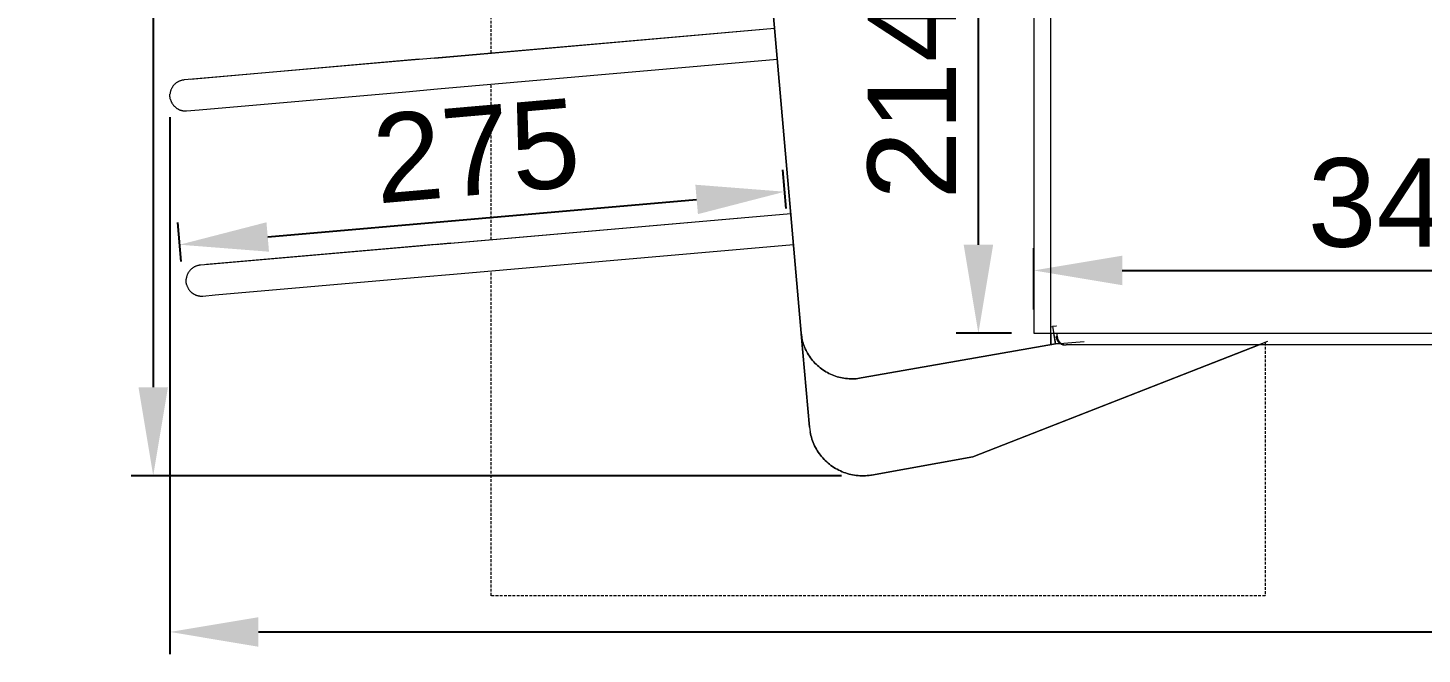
# Model space of a CAD drawing. Header units: millimetres. Extents: x -198 to 5031, y 124 to 3375.
# Drawn here: x -198 to 432, y 1257 to 1540 of the extents above; entities that cross this region are included whole.
import ezdxf

# ---------------------------------------------------------------- set-up
doc = ezdxf.new("R2010")
doc.units = ezdxf.units.MM
doc.linetypes.add('HIDDEN', pattern=[1.905, 1.27, -0.635])
for name, color, linetype, lineweight in [('ZANO_R', 7, 'Continuous', 0), ('ZANO_R_przerywana', 7, 'HIDDEN', 0), ('ZANO_W', 1, 'Continuous', 0)]:
    doc.layers.add(name, color=color, linetype=linetype, lineweight=lineweight)
doc.styles.add('Arial', font='arial.ttf')
doc.styles.get("Standard").update_dxf_attribs({"font": 'ARIALUNI.TTF'})
doc.dimstyles.new('pl i ang', dxfattribs={"dimtxt": 50, "dimasz": 50, "dimexe": 1.25, "dimexo": 0.625, "dimgap": 10, "dimtad": 1, "dimtoh": 1, "dimtxsty": 'Standard', "dimcen": 2.5, "dimclrd": 1, "dimclre": 1, "dimclrt": 1, "dimadec": 0, "dimazin": 0, "dimtfac": 1, "dimtmove": 0, "dimatfit": 3, "dimfxl": 1, "dimarcsym": 1})

# ---------------------------------------------------------------- blocks, each defined once
blk = doc.blocks.new('*D469')
at = {"layer": 'ZANO_W', "color": 1, "lineweight": -2}
for p, q in [((168.44, 2026.35), (-151.54, 2026.35)), ((-141.54, 1986.35), (-141.54, 1377.81)), ((169.69, 1337.81), (-151.54, 1337.81))]:
    blk.add_line(p, q, dxfattribs=at)
at = {"layer": 'ZANO_W', "color": 1}
for points in [[(-134.88, 1986.35), (-148.21, 1986.35), (-141.54, 2026.35)], [(-148.21, 1377.81), (-134.88, 1377.81), (-141.54, 1337.81)]]:
    blk.add_solid(points, dxfattribs=at)
at = {"layer": 'ZANO_W', "color": 1, "insert": (-171.96, 1682.08), "char_height": 40, "attachment_point": 5, "rotation": 90, "style": 'Arial'}
blk.add_mtext('689', dxfattribs=at)
blk = doc.blocks.new('*D476')
at = {"layer": 'ZANO_W', "color": 1, "lineweight": -2}
for p, q in [((-133.97, 1499.76), (-133.97, 1257.24)), ((3166.35, 1497.42), (3166.35, 1257.24)), ((-93.97, 1267.24), (3126.35, 1267.24))]:
    blk.add_line(p, q, dxfattribs=at)
at = {"layer": 'ZANO_W', "color": 1}
for points in [[(-93.97, 1273.91), (-93.97, 1260.57), (-133.97, 1267.24)], [(3126.35, 1260.57), (3126.35, 1273.91), (3166.35, 1267.24)]]:
    blk.add_solid(points, dxfattribs=at)
at = {"layer": 'ZANO_W', "color": 1, "insert": (1516.19, 1297.68), "char_height": 40, "attachment_point": 5, "style": 'Arial'}
blk.add_mtext('3300', dxfattribs=at)
blk = doc.blocks.new('*D477')
at = {"layer": 'ZANO_W', "color": 1, "lineweight": -2}
for p, q in [((144.72, 1458.51), (143.18, 1476.1)), ((-89.75, 1445.69), (104.21, 1462.65)), ((-128.93, 1434.56), (-130.47, 1452.16))]:
    blk.add_line(p, q, dxfattribs=at)
at = {"layer": 'ZANO_W', "color": 1}
for points in [[(104.79, 1456.01), (103.63, 1469.3), (144.05, 1466.14)], [(-90.33, 1452.33), (-89.17, 1439.04), (-129.6, 1442.2)]]:
    blk.add_solid(points, dxfattribs=at)
at = {"layer": 'ZANO_W', "color": 1, "insert": (4.58, 1484.48), "char_height": 40, "attachment_point": 5, "rotation": 5, "style": 'Arial'}
blk.add_mtext('275', dxfattribs=at)
blk = doc.blocks.new('*D478')
at = {"layer": 'ZANO_W', "color": 1, "lineweight": -2}
for p, q in [((246.65, 1616.16), (221.62, 1616.16)), ((231.62, 1442.16), (231.62, 1576.16)), ((246.65, 1402.16), (221.62, 1402.16))]:
    blk.add_line(p, q, dxfattribs=at)
at = {"layer": 'ZANO_W', "color": 1}
for points in [[(238.29, 1576.16), (224.96, 1576.16), (231.62, 1616.16)], [(224.96, 1442.16), (238.29, 1442.16), (231.62, 1402.16)]]:
    blk.add_solid(points, dxfattribs=at)
at = {"layer": 'ZANO_W', "color": 1, "insert": (201.54, 1509.16), "char_height": 40, "attachment_point": 5, "rotation": 90, "style": 'Arial'}
blk.add_mtext('214', dxfattribs=at)
blk = doc.blocks.new('*D479')
at = {"layer": 'ZANO_W', "color": 1, "lineweight": -2}
for p, q in [((256.65, 1412.91), (256.65, 1440.57)), ((597.68, 1422.06), (597.68, 1440.57)), ((296.65, 1430.57), (557.68, 1430.57))]:
    blk.add_line(p, q, dxfattribs=at)
at = {"layer": 'ZANO_W', "color": 1}
for points in [[(296.65, 1437.24), (296.65, 1423.91), (256.65, 1430.57)], [(557.68, 1423.91), (557.68, 1437.24), (597.68, 1430.57)]]:
    blk.add_solid(points, dxfattribs=at)
at = {"layer": 'ZANO_W', "color": 1, "insert": (427.16, 1461.01), "char_height": 40, "attachment_point": 5, "style": 'Arial'}
blk.add_mtext('341', dxfattribs=at)

msp = doc.modelspace()

# ---------------------------------------------------------------- linework, layer by layer
at = {"layer": 'ZANO_R'}
for p, q in [((127.2, 1679.99), (151.5, 1402.21)), ((151.5, 1402.21), (127.2, 1679.99)), ((151.5, 1402.21), (127.2, 1679.99)), ((264.37, 1397.16), (264.37, 1681.56)), ((264.37, 1397.16), (264.37, 1621.76)), ((256.65, 1616.16), (256.65, 1402.16)), ((-21.29, 1525.96), (139.44, 1540.02)), ((-14.23, 1526.52), (139.45, 1539.96)), ((-21.29, 1525.96), (-40.02, 1524.32)), ((-14.23, 1526.52), (-28.56, 1525.26)), ((-13.01, 1512.57), (140.67, 1526.01)), ((-40.02, 1524.32), (-124.71, 1516.87)), ((-28.56, 1525.26), (-121.99, 1517.1)), ((-133.01, 1513.19), (-133.13, 1512.98)), ((-132.89, 1513.39), (-133.01, 1513.19)), ((-132.75, 1513.59), (-132.89, 1513.39)), ((-132.61, 1513.79), (-132.75, 1513.59)), ((-132.47, 1513.98), (-132.61, 1513.79)), ((-132.32, 1514.17), (-132.47, 1513.98)), ((-132.16, 1514.35), (-132.32, 1514.17)), ((-132, 1514.52), (-132.16, 1514.35)), ((-131.83, 1514.69), (-132, 1514.52)), ((-131.65, 1514.85), (-131.83, 1514.69)), ((-131.47, 1515.01), (-131.65, 1514.85)), ((-131.28, 1515.16), (-131.47, 1515.01)), ((-131.09, 1515.3), (-131.28, 1515.16)), ((-130.9, 1515.44), (-131.09, 1515.3)), ((-130.7, 1515.57), (-130.9, 1515.44)), ((-130.49, 1515.7), (-130.7, 1515.57)), ((-130.28, 1515.81), (-130.49, 1515.7)), ((-130.07, 1515.92), (-130.28, 1515.81)), ((-129.85, 1516.03), (-130.07, 1515.92)), ((-129.63, 1516.12), (-129.85, 1516.03)), ((-129.41, 1516.21), (-129.63, 1516.12)), ((-129.18, 1516.29), (-129.41, 1516.21)), ((-128.95, 1516.36), (-129.18, 1516.29)), ((-128.72, 1516.42), (-128.95, 1516.36)), ((-128.49, 1516.48), (-128.72, 1516.42)), ((-128.25, 1516.53), (-128.49, 1516.48)), ((-128.02, 1516.57), (-128.25, 1516.53)), ((-127.78, 1516.6), (-128.02, 1516.57)), ((-127.54, 1516.62), (-127.78, 1516.6)), ((-121.99, 1517.1), (-127.54, 1516.62)), ((-133.97, 1510), (-133.95, 1510.24)), ((-133.97, 1509.76), (-133.97, 1510)), ((-133.97, 1509.52), (-133.97, 1509.76)), ((-133.96, 1509.28), (-133.97, 1509.52)), ((-133.95, 1509.03), (-133.96, 1509.28)), ((-133.92, 1510.48), (-133.95, 1510.24)), ((-133.92, 1508.79), (-133.95, 1509.03)), ((-133.89, 1510.72), (-133.92, 1510.48)), ((-133.89, 1508.55), (-133.92, 1508.79)), ((-133.85, 1510.96), (-133.89, 1510.72)), ((-133.85, 1508.31), (-133.89, 1508.55)), ((-133.8, 1511.19), (-133.85, 1510.96)), ((-133.8, 1508.08), (-133.85, 1508.31)), ((-133.74, 1511.42), (-133.8, 1511.19)), ((-133.74, 1507.84), (-133.8, 1508.08)), ((-133.68, 1511.65), (-133.74, 1511.42)), ((-133.74, 1507.84), (-133.68, 1507.63)), ((-133.61, 1511.88), (-133.68, 1511.65)), ((-133.68, 1507.63), (-133.61, 1507.42)), ((-133.53, 1512.11), (-133.61, 1511.88)), ((-133.61, 1507.42), (-133.54, 1507.21)), ((-133.54, 1507.21), (-133.45, 1507)), ((-133.44, 1512.33), (-133.53, 1512.11)), ((-133.45, 1507), (-133.37, 1506.79)), ((-133.34, 1512.55), (-133.44, 1512.33)), ((-133.24, 1512.77), (-133.34, 1512.55)), ((-133.13, 1512.98), (-133.24, 1512.77)), ((-120.77, 1503.16), (-27.34, 1511.32)), ((-27.34, 1511.32), (-13.01, 1512.57)), ((-133.37, 1506.79), (-133.27, 1506.59)), ((-133.27, 1506.59), (-133.17, 1506.39)), ((-133.17, 1506.39), (-133.06, 1506.19)), ((-133.06, 1506.19), (-132.95, 1506)), ((-132.95, 1506), (-132.83, 1505.81)), ((-132.83, 1505.81), (-132.7, 1505.62)), ((-132.7, 1505.62), (-132.57, 1505.44)), ((-132.57, 1505.44), (-132.43, 1505.26)), ((-132.43, 1505.26), (-132.29, 1505.09)), ((-132.29, 1505.09), (-132.14, 1504.92)), ((-132.14, 1504.92), (-131.99, 1504.76)), ((-131.99, 1504.76), (-131.82, 1504.6)), ((-131.82, 1504.6), (-131.65, 1504.43)), ((-131.65, 1504.43), (-131.51, 1504.31)), ((-131.51, 1504.31), (-131.37, 1504.2)), ((-131.37, 1504.2), (-131.23, 1504.09)), ((-131.23, 1504.09), (-131.09, 1503.98)), ((-131.09, 1503.98), (-130.94, 1503.88)), ((-130.94, 1503.88), (-130.79, 1503.77)), ((-130.79, 1503.77), (-130.64, 1503.68)), ((-130.64, 1503.68), (-130.48, 1503.59)), ((-130.48, 1503.59), (-130.3, 1503.48)), ((-130.3, 1503.48), (-130.11, 1503.39)), ((-130.11, 1503.39), (-129.93, 1503.3)), ((-129.93, 1503.3), (-129.73, 1503.21)), ((-129.73, 1503.21), (-129.54, 1503.13)), ((-129.54, 1503.13), (-129.35, 1503.06)), ((-129.35, 1503.06), (-129.15, 1502.99)), ((-129.15, 1502.99), (-128.95, 1502.93)), ((-128.95, 1502.93), (-128.74, 1502.87)), ((-128.74, 1502.87), (-128.54, 1502.82)), ((-128.54, 1502.82), (-128.33, 1502.78)), ((-128.33, 1502.78), (-128.13, 1502.74)), ((-128.13, 1502.74), (-127.92, 1502.71)), ((-127.92, 1502.71), (-127.71, 1502.68)), ((-127.71, 1502.68), (-127.5, 1502.66)), ((-127.5, 1502.66), (-127.29, 1502.65)), ((-127.29, 1502.65), (-127.08, 1502.64)), ((-127.08, 1502.64), (-126.87, 1502.64)), ((-126.87, 1502.64), (-126.66, 1502.65)), ((-126.66, 1502.65), (-126.46, 1502.66)), ((-126.46, 1502.66), (-120.77, 1503.16)), ((-13.97, 1442.27), (146.77, 1456.34)), ((-6.91, 1442.84), (146.77, 1456.28)), ((-32.7, 1440.63), (-117.39, 1433.19)), ((-21.24, 1441.58), (-114.67, 1433.42)), ((-13.97, 1442.27), (-32.7, 1440.63)), ((-6.91, 1442.84), (-21.24, 1441.58)), ((-5.69, 1428.89), (147.99, 1442.33)), ((-124.15, 1431.33), (-124.33, 1431.17)), ((-123.96, 1431.48), (-124.15, 1431.33)), ((-123.77, 1431.62), (-123.96, 1431.48)), ((-123.57, 1431.76), (-123.77, 1431.62)), ((-123.37, 1431.89), (-123.57, 1431.76)), ((-123.17, 1432.02), (-123.37, 1431.89)), ((-122.96, 1432.13), (-123.17, 1432.02)), ((-122.75, 1432.24), (-122.96, 1432.13)), ((-122.53, 1432.34), (-122.75, 1432.24)), ((-122.31, 1432.44), (-122.53, 1432.34)), ((-122.09, 1432.53), (-122.31, 1432.44)), ((-121.86, 1432.61), (-122.09, 1432.53)), ((-121.63, 1432.68), (-121.86, 1432.61)), ((-121.4, 1432.74), (-121.63, 1432.68)), ((-121.17, 1432.8), (-121.4, 1432.74)), ((-120.93, 1432.85), (-121.17, 1432.8)), ((-120.7, 1432.89), (-120.93, 1432.85)), ((-120.46, 1432.92), (-120.7, 1432.89)), ((-120.22, 1432.94), (-120.46, 1432.92)), ((-114.67, 1433.42), (-120.22, 1432.94)), ((-126.65, 1426.08), (-126.64, 1426.32)), ((-126.65, 1425.84), (-126.65, 1426.08)), ((-126.64, 1425.59), (-126.65, 1425.84)), ((-126.64, 1426.32), (-126.63, 1426.56)), ((-126.63, 1425.35), (-126.64, 1425.59)), ((-126.6, 1426.8), (-126.63, 1426.56)), ((-126.6, 1425.11), (-126.63, 1425.35)), ((-126.57, 1427.04), (-126.6, 1426.8)), ((-126.57, 1424.87), (-126.6, 1425.11)), ((-126.53, 1427.28), (-126.57, 1427.04)), ((-126.48, 1427.51), (-126.53, 1427.28)), ((-126.42, 1427.74), (-126.48, 1427.51)), ((-126.36, 1427.97), (-126.42, 1427.74)), ((-126.29, 1428.2), (-126.36, 1427.97)), ((-126.2, 1428.43), (-126.29, 1428.2)), ((-126.12, 1428.65), (-126.2, 1428.43)), ((-126.02, 1428.87), (-126.12, 1428.65)), ((-125.92, 1429.09), (-126.02, 1428.87)), ((-125.81, 1429.3), (-125.92, 1429.09)), ((-125.69, 1429.51), (-125.81, 1429.3)), ((-125.56, 1429.71), (-125.69, 1429.51)), ((-125.43, 1429.91), (-125.56, 1429.71)), ((-125.29, 1430.11), (-125.43, 1429.91)), ((-125.15, 1430.3), (-125.29, 1430.11)), ((-125, 1430.48), (-125.15, 1430.3)), ((-124.84, 1430.66), (-125, 1430.48)), ((-124.68, 1430.84), (-124.84, 1430.66)), ((-124.51, 1431.01), (-124.68, 1430.84)), ((-124.33, 1431.17), (-124.51, 1431.01)), ((-113.45, 1419.48), (-20.02, 1427.64)), ((-20.02, 1427.64), (-5.69, 1428.89)), ((-126.53, 1424.63), (-126.57, 1424.87)), ((-126.48, 1424.4), (-126.53, 1424.63)), ((-126.42, 1424.16), (-126.48, 1424.4)), ((-126.42, 1424.16), (-126.36, 1423.95)), ((-126.36, 1423.95), (-126.29, 1423.74)), ((-126.29, 1423.74), (-126.21, 1423.52)), ((-126.21, 1423.52), (-126.13, 1423.32)), ((-126.13, 1423.32), (-126.05, 1423.11)), ((-126.05, 1423.11), (-125.95, 1422.91)), ((-125.95, 1422.91), (-125.85, 1422.71)), ((-125.85, 1422.71), (-125.74, 1422.51)), ((-125.74, 1422.51), (-125.63, 1422.32)), ((-125.63, 1422.32), (-125.51, 1422.13)), ((-125.51, 1422.13), (-125.38, 1421.94)), ((-125.38, 1421.94), (-125.25, 1421.76)), ((-125.25, 1421.76), (-125.11, 1421.58)), ((-125.11, 1421.58), (-124.97, 1421.41)), ((-124.97, 1421.41), (-124.82, 1421.24)), ((-124.82, 1421.24), (-124.67, 1421.08)), ((-124.67, 1421.08), (-124.5, 1420.91)), ((-124.5, 1420.91), (-124.33, 1420.75)), ((-124.33, 1420.75), (-124.19, 1420.63)), ((-124.19, 1420.63), (-124.05, 1420.52)), ((-124.05, 1420.52), (-123.91, 1420.41)), ((-123.91, 1420.41), (-123.77, 1420.3)), ((-123.77, 1420.3), (-123.62, 1420.19)), ((-123.62, 1420.19), (-123.47, 1420.09)), ((-123.47, 1420.09), (-123.32, 1420)), ((-123.32, 1420), (-123.16, 1419.91)), ((-123.16, 1419.91), (-122.98, 1419.8)), ((-122.98, 1419.8), (-122.79, 1419.71)), ((-122.79, 1419.71), (-122.6, 1419.62)), ((-122.6, 1419.62), (-122.41, 1419.53)), ((-122.41, 1419.53), (-122.22, 1419.45)), ((-122.22, 1419.45), (-122.02, 1419.38)), ((-122.02, 1419.38), (-121.83, 1419.31)), ((-121.83, 1419.31), (-121.63, 1419.25)), ((-121.63, 1419.25), (-121.42, 1419.19)), ((-121.42, 1419.19), (-121.22, 1419.14)), ((-121.22, 1419.14), (-121.01, 1419.1)), ((-121.01, 1419.1), (-120.8, 1419.06)), ((-120.8, 1419.06), (-120.6, 1419.03)), ((-120.6, 1419.03), (-120.39, 1419)), ((-120.39, 1419), (-120.18, 1418.98)), ((-120.18, 1418.98), (-119.96, 1418.97)), ((-119.96, 1418.97), (-119.76, 1418.96)), ((-119.76, 1418.96), (-119.55, 1418.96)), ((-119.55, 1418.96), (-119.34, 1418.97)), ((-119.34, 1418.97), (-119.14, 1418.98)), ((-119.14, 1418.98), (-113.45, 1419.48)), ((151.5, 1402.21), (151.52, 1402.05)), ((151.6, 1401.33), (151.52, 1402.05)), ((151.52, 1402.05), (151.55, 1401.82)), ((151.52, 1402.05), (151.6, 1401.33)), ((151.52, 1402.05), (151.6, 1401.33)), ((151.53, 1401.91), (155.21, 1359.77)), ((155.21, 1359.77), (151.53, 1401.91)), ((155.21, 1359.77), (151.53, 1401.91)), ((151.55, 1401.82), (151.58, 1401.6)), ((151.58, 1401.6), (151.62, 1401.37)), ((151.7, 1400.61), (151.6, 1401.33)), ((151.6, 1401.33), (151.7, 1400.61)), ((151.6, 1401.33), (151.7, 1400.61)), ((151.62, 1401.37), (151.67, 1401.15)), ((151.67, 1401.15), (151.73, 1400.92)), ((151.83, 1399.9), (151.7, 1400.61)), ((151.7, 1400.61), (151.83, 1399.9)), ((151.7, 1400.61), (151.83, 1399.9)), ((151.98, 1399.19), (151.83, 1399.9)), ((151.83, 1399.9), (151.98, 1399.19)), ((151.83, 1399.9), (151.98, 1399.19)), ((256.65, 1402.16), (272.65, 1402.16)), ((264.37, 1405.15), (265.15, 1405.29)), ((264.37, 1405.15), (265.15, 1405.29)), ((264.37, 1402.16), (264.37, 1397.16)), ((266.93, 1405.42), (265.15, 1405.29)), ((266.8, 1405.41), (265.15, 1405.29)), ((265.15, 1405.29), (266.54, 1397.45)), ((265.15, 1405.29), (266.54, 1397.45)), ((266.54, 1397.45), (265.71, 1402.16)), ((266.8, 1400.91), (266.8, 1400.77)), ((266.8, 1400.77), (266.81, 1400.64)), ((266.81, 1400.64), (266.82, 1400.5)), ((266.82, 1400.5), (266.83, 1400.37)), ((266.83, 1400.37), (266.85, 1400.23)), ((266.85, 1400.23), (266.88, 1400.1)), ((266.88, 1400.1), (266.91, 1399.96)), ((266.91, 1399.96), (266.94, 1399.83)), ((266.94, 1399.83), (266.98, 1399.7)), ((266.98, 1399.7), (267.03, 1399.57)), ((267.26, 1400.91), (267.26, 1402.16)), ((267.26, 1400.91), (267.26, 1400.77)), ((267.26, 1400.77), (267.27, 1400.64)), ((267.27, 1400.64), (267.28, 1400.5)), ((267.28, 1400.5), (267.3, 1400.37)), ((267.3, 1400.37), (267.32, 1400.23)), ((267.32, 1400.23), (267.34, 1400.1)), ((267.34, 1400.1), (267.37, 1399.96)), ((267.37, 1399.96), (267.41, 1399.83)), ((267.41, 1399.83), (267.45, 1399.7)), ((267.45, 1399.7), (267.49, 1399.57)), ((272.65, 1402.16), (592.68, 1402.16)), ((152.15, 1398.49), (151.98, 1399.19)), ((151.98, 1399.19), (152.15, 1398.49)), ((151.98, 1399.19), (152.15, 1398.49)), ((152.35, 1397.79), (152.15, 1398.49)), ((152.15, 1398.49), (152.35, 1397.79)), ((152.15, 1398.49), (152.35, 1397.79)), ((152.57, 1397.1), (152.35, 1397.79)), ((152.35, 1397.79), (152.57, 1397.1)), ((152.35, 1397.79), (152.57, 1397.1)), ((152.81, 1396.42), (152.57, 1397.1)), ((152.57, 1397.1), (152.81, 1396.42)), ((152.57, 1397.1), (152.81, 1396.42)), ((153.07, 1395.75), (152.81, 1396.42)), ((152.81, 1396.42), (153.07, 1395.75)), ((152.81, 1396.42), (153.07, 1395.75)), ((153.35, 1395.08), (153.07, 1395.75)), ((153.07, 1395.75), (153.35, 1395.08)), ((153.07, 1395.75), (153.35, 1395.08)), ((153.66, 1394.43), (153.35, 1395.08)), ((153.35, 1395.08), (153.66, 1394.43)), ((153.35, 1395.08), (153.66, 1394.43)), ((153.99, 1393.78), (153.66, 1394.43)), ((153.66, 1394.43), (153.99, 1393.78)), ((153.66, 1394.43), (153.99, 1393.78)), ((154.34, 1393.14), (153.99, 1393.78)), ((153.99, 1393.78), (154.34, 1393.14)), ((153.99, 1393.78), (154.34, 1393.14)), ((179.45, 1382.13), (266.54, 1397.45)), ((266.54, 1397.45), (179.45, 1382.13)), ((266.54, 1397.45), (179.45, 1382.13)), ((179.45, 1382.14), (264.37, 1397.16)), ((179.45, 1382.14), (264.37, 1397.16)), ((179.45, 1382.14), (264.37, 1397.16)), ((362.36, 1398.41), (229.15, 1346.38)), ((229.15, 1346.38), (358.52, 1396.91)), ((358.52, 1396.91), (229.15, 1346.38)), ((266.54, 1397.45), (279.41, 1398.41)), ((268.97, 1397.63), (266.54, 1397.45)), ((266.54, 1397.45), (268.55, 1397.6)), ((267.03, 1399.57), (267.07, 1399.44)), ((267.07, 1399.44), (267.13, 1399.32)), ((267.13, 1399.32), (267.18, 1399.19)), ((267.18, 1399.19), (267.24, 1399.07)), ((267.24, 1399.07), (267.31, 1398.95)), ((267.31, 1398.95), (267.38, 1398.83)), ((267.38, 1398.83), (267.45, 1398.72)), ((267.45, 1398.72), (267.53, 1398.6)), ((267.49, 1399.57), (267.54, 1399.44)), ((267.53, 1398.6), (267.61, 1398.49)), ((267.54, 1399.44), (267.59, 1399.32)), ((267.59, 1399.32), (267.65, 1399.19)), ((267.61, 1398.49), (267.69, 1398.39)), ((267.65, 1399.19), (267.71, 1399.07)), ((267.69, 1398.39), (267.78, 1398.28)), ((267.71, 1399.07), (267.77, 1398.95)), ((267.77, 1398.95), (267.84, 1398.83)), ((267.78, 1398.28), (267.87, 1398.18)), ((267.84, 1398.83), (267.92, 1398.72)), ((267.87, 1398.18), (267.97, 1398.08)), ((267.92, 1398.72), (267.99, 1398.6)), ((267.97, 1398.08), (268.07, 1397.99)), ((267.99, 1398.6), (268.07, 1398.49)), ((268.07, 1398.49), (268.16, 1398.39)), ((268.07, 1397.99), (268.17, 1397.9)), ((268.16, 1398.39), (268.25, 1398.28)), ((268.17, 1397.9), (268.27, 1397.81)), ((268.25, 1398.28), (268.34, 1398.18)), ((268.27, 1397.81), (268.38, 1397.72)), ((268.34, 1398.18), (268.43, 1398.08)), ((268.38, 1397.72), (268.49, 1397.64)), ((268.43, 1398.08), (268.53, 1397.99)), ((268.49, 1397.64), (268.6, 1397.57)), ((268.53, 1397.99), (268.63, 1397.9)), ((268.6, 1397.57), (268.72, 1397.49)), ((268.63, 1397.9), (268.74, 1397.81)), ((268.72, 1397.49), (268.84, 1397.42)), ((268.74, 1397.81), (268.84, 1397.72)), ((268.84, 1397.72), (268.95, 1397.64)), ((268.84, 1397.42), (268.96, 1397.36)), ((268.95, 1397.64), (269.07, 1397.57)), ((268.96, 1397.36), (269.08, 1397.3)), ((269.07, 1397.57), (269.18, 1397.49)), ((269.08, 1397.3), (269.2, 1397.24)), ((269.18, 1397.49), (269.3, 1397.42)), ((269.2, 1397.24), (269.33, 1397.19)), ((269.3, 1397.42), (269.42, 1397.36)), ((269.33, 1397.19), (269.46, 1397.14)), ((269.42, 1397.36), (269.54, 1397.3)), ((269.46, 1397.14), (269.59, 1397.1)), ((269.54, 1397.3), (269.67, 1397.24)), ((269.59, 1397.1), (269.72, 1397.06)), ((269.67, 1397.24), (269.79, 1397.19)), ((269.72, 1397.06), (269.85, 1397.03)), ((269.79, 1397.19), (269.92, 1397.14)), ((269.85, 1397.03), (269.98, 1396.99)), ((269.92, 1397.14), (270.05, 1397.1)), ((269.98, 1396.99), (270.12, 1396.97)), ((270.05, 1397.1), (270.18, 1397.06)), ((270.12, 1396.97), (270.25, 1396.95)), ((270.18, 1397.06), (270.31, 1397.03)), ((270.25, 1396.95), (270.39, 1396.93)), ((270.31, 1397.03), (270.45, 1396.99)), ((270.39, 1396.93), (270.52, 1396.92)), ((270.45, 1396.99), (270.58, 1396.97)), ((270.52, 1396.92), (270.66, 1396.91)), ((270.58, 1396.97), (270.72, 1396.95)), ((270.66, 1396.91), (270.8, 1396.91)), ((270.72, 1396.95), (270.85, 1396.93)), ((270.85, 1396.93), (270.99, 1396.92)), ((270.99, 1396.92), (271.12, 1396.91)), ((271.12, 1396.91), (271.26, 1396.91)), ((2761.95, 1396.91), (271.26, 1396.91)), ((154.75, 1392.47), (154.34, 1393.14)), ((154.34, 1393.14), (154.75, 1392.47)), ((154.34, 1393.14), (154.75, 1392.47)), ((155.18, 1391.8), (154.75, 1392.47)), ((154.75, 1392.47), (155.18, 1391.8)), ((154.75, 1392.47), (155.18, 1391.8)), ((155.63, 1391.15), (155.18, 1391.8)), ((155.18, 1391.8), (155.63, 1391.15)), ((155.18, 1391.8), (155.63, 1391.15)), ((156.11, 1390.52), (155.63, 1391.15)), ((155.63, 1391.15), (156.11, 1390.52)), ((155.63, 1391.15), (156.11, 1390.52)), ((156.61, 1389.91), (156.11, 1390.52)), ((156.11, 1390.52), (156.61, 1389.91)), ((156.11, 1390.52), (156.61, 1389.91)), ((157.13, 1389.31), (156.61, 1389.91)), ((156.61, 1389.91), (157.13, 1389.31)), ((156.61, 1389.91), (157.13, 1389.31)), ((157.67, 1388.73), (157.13, 1389.31)), ((157.13, 1389.31), (157.67, 1388.73)), ((157.13, 1389.31), (157.67, 1388.73)), ((158.23, 1388.16), (157.67, 1388.73)), ((157.67, 1388.73), (158.23, 1388.16)), ((157.67, 1388.73), (158.23, 1388.16)), ((158.81, 1387.62), (158.23, 1388.16)), ((158.23, 1388.16), (158.81, 1387.62)), ((158.23, 1388.16), (158.81, 1387.62)), ((159.4, 1387.1), (158.81, 1387.62)), ((158.81, 1387.62), (159.4, 1387.1)), ((158.81, 1387.62), (159.4, 1387.1)), ((160.01, 1386.6), (159.4, 1387.1)), ((159.4, 1387.1), (160.01, 1386.6)), ((159.4, 1387.1), (160.01, 1386.6)), ((160.64, 1386.12), (160.01, 1386.6)), ((160.01, 1386.6), (160.64, 1386.12)), ((160.01, 1386.6), (160.64, 1386.12)), ((161.29, 1385.66), (160.64, 1386.12)), ((160.64, 1386.12), (161.29, 1385.66)), ((160.64, 1386.12), (161.29, 1385.66)), ((161.95, 1385.22), (161.29, 1385.66)), ((161.29, 1385.66), (161.95, 1385.22)), ((161.29, 1385.66), (161.95, 1385.22)), ((162.63, 1384.81), (161.95, 1385.22)), ((161.95, 1385.22), (162.63, 1384.81)), ((161.95, 1385.22), (162.63, 1384.81)), ((163.32, 1384.42), (162.63, 1384.81)), ((162.63, 1384.81), (163.32, 1384.42)), ((162.63, 1384.81), (163.32, 1384.42)), ((164.02, 1384.05), (163.32, 1384.42)), ((163.32, 1384.42), (164.02, 1384.05)), ((163.32, 1384.42), (164.02, 1384.05)), ((164.73, 1383.71), (164.02, 1384.05)), ((164.02, 1384.05), (164.73, 1383.71)), ((164.02, 1384.05), (164.73, 1383.71)), ((165.46, 1383.39), (164.73, 1383.71)), ((164.73, 1383.71), (165.46, 1383.39)), ((164.73, 1383.71), (165.46, 1383.39)), ((166.2, 1383.09), (165.46, 1383.39)), ((165.46, 1383.39), (166.2, 1383.09)), ((165.46, 1383.39), (166.2, 1383.09)), ((166.94, 1382.83), (166.2, 1383.09)), ((166.2, 1383.09), (166.94, 1382.83)), ((166.2, 1383.09), (166.94, 1382.83)), ((167.7, 1382.58), (166.94, 1382.83)), ((166.94, 1382.83), (167.7, 1382.58)), ((166.94, 1382.83), (167.7, 1382.58)), ((168.46, 1382.37), (167.7, 1382.58)), ((167.7, 1382.58), (168.46, 1382.37)), ((167.7, 1382.58), (168.46, 1382.37)), ((169.23, 1382.18), (168.46, 1382.37)), ((168.46, 1382.37), (169.23, 1382.18)), ((168.46, 1382.37), (169.23, 1382.18)), ((170, 1382.01), (169.23, 1382.18)), ((169.23, 1382.18), (170, 1382.01)), ((169.23, 1382.18), (170, 1382.01)), ((170.79, 1381.87), (170, 1382.01)), ((170, 1382.01), (170.79, 1381.87)), ((170, 1382.01), (170.79, 1381.87)), ((171.57, 1381.76), (170.79, 1381.87)), ((170.79, 1381.87), (171.57, 1381.76)), ((170.79, 1381.87), (171.57, 1381.76)), ((172.36, 1381.68), (171.57, 1381.76)), ((171.57, 1381.76), (172.36, 1381.68)), ((171.57, 1381.76), (172.36, 1381.68)), ((173.15, 1381.62), (172.36, 1381.68)), ((172.36, 1381.68), (173.15, 1381.62)), ((172.36, 1381.68), (173.15, 1381.62)), ((173.94, 1381.59), (173.15, 1381.62)), ((173.15, 1381.62), (173.94, 1381.59)), ((173.15, 1381.62), (173.94, 1381.59)), ((174.73, 1381.59), (173.94, 1381.59)), ((173.94, 1381.59), (174.73, 1381.59)), ((173.94, 1381.59), (174.73, 1381.59)), ((175.53, 1381.61), (174.73, 1381.59)), ((174.73, 1381.59), (175.53, 1381.61)), ((174.73, 1381.59), (175.53, 1381.61)), ((176.32, 1381.66), (175.53, 1381.61)), ((175.53, 1381.61), (176.32, 1381.66)), ((175.53, 1381.61), (176.32, 1381.66)), ((177.11, 1381.74), (176.32, 1381.66)), ((176.32, 1381.66), (177.11, 1381.74)), ((176.32, 1381.66), (177.11, 1381.74)), ((177.89, 1381.85), (177.11, 1381.74)), ((177.11, 1381.74), (177.89, 1381.85)), ((177.11, 1381.74), (177.89, 1381.85)), ((178.67, 1381.98), (177.89, 1381.85)), ((177.89, 1381.85), (178.67, 1381.98)), ((177.89, 1381.85), (178.67, 1381.98)), ((179.45, 1382.13), (178.67, 1381.98)), ((178.67, 1381.98), (179.45, 1382.13)), ((178.67, 1381.98), (179.45, 1382.13)), ((155.21, 1359.77), (155.5, 1357.61)), ((155.21, 1359.77), (155.5, 1357.61)), ((155.21, 1359.77), (155.5, 1357.61)), ((155.5, 1357.61), (155.66, 1356.8)), ((155.66, 1356.8), (155.5, 1357.61)), ((155.66, 1356.8), (155.5, 1357.61)), ((155.66, 1356.8), (155.85, 1355.99)), ((155.85, 1355.99), (155.66, 1356.8)), ((155.85, 1355.99), (155.66, 1356.8)), ((155.85, 1355.99), (156.07, 1355.19)), ((156.07, 1355.19), (155.85, 1355.99)), ((156.07, 1355.19), (155.85, 1355.99)), ((156.07, 1355.19), (156.32, 1354.4)), ((156.32, 1354.4), (156.07, 1355.19)), ((156.32, 1354.4), (156.07, 1355.19)), ((156.32, 1354.4), (156.59, 1353.61)), ((156.59, 1353.61), (156.32, 1354.4)), ((156.59, 1353.61), (156.32, 1354.4)), ((156.59, 1353.61), (156.89, 1352.84)), ((156.89, 1352.84), (156.59, 1353.61)), ((156.89, 1352.84), (156.59, 1353.61)), ((156.89, 1352.84), (157.21, 1352.08)), ((157.21, 1352.08), (156.89, 1352.84)), ((157.21, 1352.08), (156.89, 1352.84)), ((157.21, 1352.08), (157.56, 1351.32)), ((157.56, 1351.32), (157.21, 1352.08)), ((157.56, 1351.32), (157.21, 1352.08)), ((157.56, 1351.32), (157.94, 1350.59)), ((157.94, 1350.59), (157.56, 1351.32)), ((157.94, 1350.59), (157.56, 1351.32)), ((157.94, 1350.59), (158.34, 1349.86)), ((158.34, 1349.86), (157.94, 1350.59)), ((158.34, 1349.86), (157.94, 1350.59)), ((158.34, 1349.86), (158.77, 1349.15)), ((158.77, 1349.15), (158.34, 1349.86)), ((158.77, 1349.15), (158.34, 1349.86)), ((158.77, 1349.15), (159.22, 1348.45)), ((159.22, 1348.45), (158.77, 1349.15)), ((159.22, 1348.45), (158.77, 1349.15)), ((159.22, 1348.45), (159.7, 1347.77)), ((159.7, 1347.77), (159.22, 1348.45)), ((159.7, 1347.77), (159.22, 1348.45)), ((159.7, 1347.77), (160.19, 1347.11)), ((160.19, 1347.11), (159.7, 1347.77)), ((160.19, 1347.11), (159.7, 1347.77)), ((160.19, 1347.11), (160.71, 1346.46)), ((160.71, 1346.46), (160.19, 1347.11)), ((160.71, 1346.46), (160.19, 1347.11)), ((160.71, 1346.46), (161.26, 1345.84)), ((161.26, 1345.84), (160.71, 1346.46)), ((161.26, 1345.84), (160.71, 1346.46)), ((161.26, 1345.84), (161.82, 1345.23)), ((161.82, 1345.23), (161.26, 1345.84)), ((161.82, 1345.23), (161.26, 1345.84)), ((161.82, 1345.23), (162.4, 1344.64)), ((162.4, 1344.64), (161.82, 1345.23)), ((162.4, 1344.64), (161.82, 1345.23)), ((162.4, 1344.64), (163.01, 1344.07)), ((163.01, 1344.07), (162.4, 1344.64)), ((163.01, 1344.07), (162.4, 1344.64)), ((163.01, 1344.07), (163.63, 1343.52)), ((163.63, 1343.52), (163.01, 1344.07)), ((163.63, 1343.52), (163.01, 1344.07)), ((163.63, 1343.52), (164.27, 1343)), ((164.27, 1343), (163.63, 1343.52)), ((164.27, 1343), (163.63, 1343.52)), ((164.27, 1343), (164.93, 1342.49)), ((164.93, 1342.49), (164.27, 1343)), ((164.93, 1342.49), (164.27, 1343)), ((183.3, 1338.15), (229.15, 1346.38)), ((229.15, 1346.38), (183.3, 1338.15)), ((229.15, 1346.38), (183.3, 1338.15)), ((164.93, 1342.49), (165.61, 1342.01)), ((165.61, 1342.01), (164.93, 1342.49)), ((165.61, 1342.01), (164.93, 1342.49)), ((165.61, 1342.01), (166.3, 1341.56)), ((166.3, 1341.56), (165.61, 1342.01)), ((166.3, 1341.56), (165.61, 1342.01)), ((166.3, 1341.56), (167.01, 1341.12)), ((167.01, 1341.12), (166.3, 1341.56)), ((167.01, 1341.12), (166.3, 1341.56)), ((167.01, 1341.12), (167.73, 1340.72)), ((167.73, 1340.72), (167.01, 1341.12)), ((167.73, 1340.72), (167.01, 1341.12)), ((167.73, 1340.72), (168.47, 1340.33)), ((168.47, 1340.33), (167.73, 1340.72)), ((168.47, 1340.33), (167.73, 1340.72)), ((168.47, 1340.33), (169.22, 1339.98)), ((169.22, 1339.98), (168.47, 1340.33)), ((169.22, 1339.98), (168.47, 1340.33)), ((169.22, 1339.98), (169.98, 1339.65)), ((169.98, 1339.65), (169.22, 1339.98)), ((169.98, 1339.65), (169.22, 1339.98)), ((169.98, 1339.65), (170.75, 1339.34)), ((170.75, 1339.34), (169.98, 1339.65)), ((170.75, 1339.34), (169.98, 1339.65)), ((170.75, 1339.34), (171.53, 1339.06)), ((171.53, 1339.06), (170.75, 1339.34)), ((171.53, 1339.06), (170.75, 1339.34)), ((171.53, 1339.06), (172.32, 1338.81)), ((172.32, 1338.81), (171.53, 1339.06)), ((172.32, 1338.81), (171.53, 1339.06)), ((172.32, 1338.81), (173.12, 1338.59)), ((173.12, 1338.59), (172.32, 1338.81)), ((173.12, 1338.59), (172.32, 1338.81)), ((173.12, 1338.59), (173.93, 1338.39)), ((173.93, 1338.39), (173.12, 1338.59)), ((173.93, 1338.39), (173.12, 1338.59)), ((173.93, 1338.39), (174.74, 1338.22)), ((174.74, 1338.22), (173.93, 1338.39)), ((174.74, 1338.22), (173.93, 1338.39)), ((174.74, 1338.22), (175.56, 1338.08)), ((175.56, 1338.08), (174.74, 1338.22)), ((175.56, 1338.08), (174.74, 1338.22)), ((175.56, 1338.08), (176.38, 1337.97)), ((176.38, 1337.97), (175.56, 1338.08)), ((176.38, 1337.97), (175.56, 1338.08)), ((176.38, 1337.97), (177.2, 1337.89)), ((177.2, 1337.89), (176.38, 1337.97)), ((177.2, 1337.89), (176.38, 1337.97)), ((177.2, 1337.89), (178.03, 1337.83)), ((178.03, 1337.83), (177.2, 1337.89)), ((178.03, 1337.83), (177.2, 1337.89)), ((178.03, 1337.83), (178.86, 1337.8)), ((178.86, 1337.8), (178.03, 1337.83)), ((178.86, 1337.8), (178.03, 1337.83)), ((178.86, 1337.8), (179.69, 1337.81)), ((179.69, 1337.81), (178.86, 1337.8)), ((179.69, 1337.81), (178.86, 1337.8)), ((179.69, 1337.81), (180.52, 1337.84)), ((180.52, 1337.84), (179.69, 1337.81)), ((180.52, 1337.84), (179.69, 1337.81)), ((180.52, 1337.84), (181.34, 1337.9)), ((181.34, 1337.9), (180.52, 1337.84)), ((181.34, 1337.9), (180.52, 1337.84)), ((181.34, 1337.9), (182.17, 1337.98)), ((182.17, 1337.98), (181.34, 1337.9)), ((182.17, 1337.98), (181.34, 1337.9)), ((182.17, 1337.98), (182.99, 1338.1)), ((182.99, 1338.1), (182.17, 1337.98)), ((182.99, 1338.1), (182.17, 1337.98)), ((182.99, 1338.1), (183.3, 1338.15)), ((183.3, 1338.15), (182.99, 1338.1)), ((183.3, 1338.15), (182.99, 1338.1))]:
    msp.add_line(p, q, dxfattribs=at)
at = {"layer": 'ZANO_R_przerywana'}
for p, q in [((11.29, 1528.81), (11.29, 1838.36)), ((11.29, 1444.49), (11.29, 1514.7)), ((11.29, 1283.58), (11.29, 1430.37)), ((361.29, 1397.99), (361.29, 1283.58)), ((361.29, 1283.58), (11.29, 1283.58))]:
    msp.add_line(p, q, dxfattribs=at)

# ---------------------------------------------------------------- dimensions: what is measured, and where the dimension line sits
at = {"layer": 'ZANO_W'}
for base, p1, p2, picture, middle in [((-141.54, 1337.81), (178.44, 2026.35), (179.69, 1337.81), '*D469', (-171.96, 1682.08)), ((231.62, 1616.16), (256.65, 1402.16), (256.65, 1616.16), '*D478', (201.54, 1509.16))]:
    dim = msp.add_linear_dim(base=base, p1=p1, p2=p2, angle=90, dimstyle='pl i ang', override={"dimtxt": 40, "dimasz": 40, "dimexe": 10, "dimexo": 10, "dimtoh": 0, "dimdec": 0, "dimtxsty": 'Arial', "dimtdec": 0, "dimtmove": 1}, dxfattribs=at)
    dim.commit()
    dim.dimension.update_dxf_attribs({"geometry": picture, "text_midpoint": middle})
dim = msp.add_aligned_dim(p1=(-128.06, 1424.6), p2=(145.59, 1448.54), distance=17.66, dimstyle='pl i ang', override={"dimtxt": 40, "dimasz": 40, "dimexe": 10, "dimexo": 10, "dimtoh": 0, "dimdec": 0, "dimtxsty": 'Arial', "dimtdec": 0, "dimtmove": 1}, dxfattribs=at)
dim.commit()
dim.dimension.update_dxf_attribs({"geometry": '*D477', "text_midpoint": (4.58, 1484.48)})
for base, p1, p2, picture, middle in [((3166.35, 1267.24), (-133.97, 1509.76), (3166.35, 1507.42), '*D476', (1516.19, 1297.68)), ((597.68, 1430.57), (256.65, 1402.91), (597.68, 1412.06), '*D479', (427.16, 1461.01))]:
    dim = msp.add_linear_dim(base=base, p1=p1, p2=p2, dimstyle='pl i ang', override={"dimtxt": 40, "dimasz": 40, "dimexe": 10, "dimexo": 10, "dimtoh": 0, "dimdec": 0, "dimtxsty": 'Arial', "dimtdec": 0, "dimtmove": 1}, dxfattribs=at)
    dim.commit()
    dim.dimension.update_dxf_attribs({"geometry": picture, "text_midpoint": middle})

doc.saveas('drawing.dxf')
